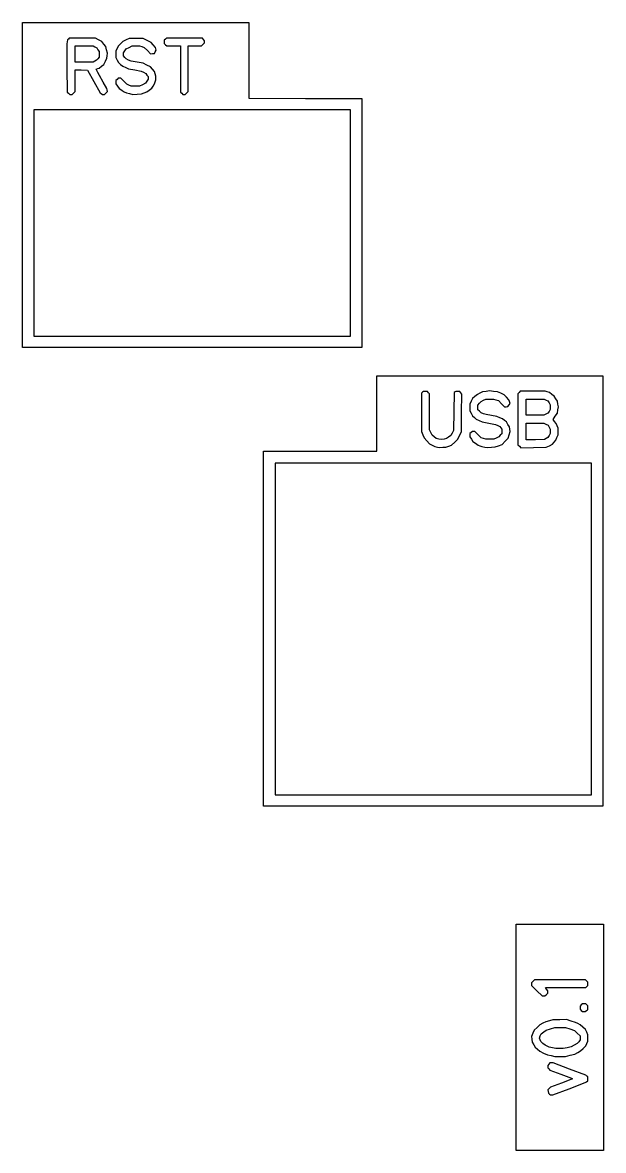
# Model space of a CAD drawing. Extents: x 0 to 70, y 0 to 50.
# Drawn here: x 49.45 to 70, y 10.12 to 50 of the extents above; entities that cross this region are included whole.
import ezdxf

# ---------------------------------------------------------------- set-up
doc = ezdxf.new("R2010")
doc.units = 0

msp = doc.modelspace()

# ---------------------------------------------------------------- linework, layer by layer
at = {"layer": 'Layer 1', "color": 7}
msp.add_lwpolyline([(49.44625, 44.251085), (49.44625, 49.997835), (53.446593, 49.997835), (57.446935, 49.997835), (57.452335, 48.659043), (57.457735, 47.320252), (59.452693, 47.314852), (61.447652, 47.309452), (61.447652, 42.906893), (61.447652, 38.504334), (55.447001, 38.504334), (49.44625, 38.504334), (49.44625, 44.251085)], close=True, dxfattribs=at)
for points in [[(51.256963, 47.509789), (51.308913, 47.561745), (51.308913, 47.944447), (51.308913, 48.327149), (51.525624, 48.321119), (51.742335, 48.315089), (51.969419, 47.913154), (52.196503, 47.51122), (52.233003, 47.48453), (52.269503, 47.457839), (52.308753, 47.457839), (52.348003, 47.457839), (52.401983, 47.511822), (52.455963, 47.565804), (52.443343, 47.616085), (52.430723, 47.666367), (52.301454, 47.895478), (52.172184, 48.124589), (52.109444, 48.235659), (52.046704, 48.346729), (52.104194, 48.368585), (52.161684, 48.390441), (52.242184, 48.454197), (52.322684, 48.517953), (52.376074, 48.628187), (52.429464, 48.738422), (52.442974, 48.82571), (52.456484, 48.912998), (52.422274, 49.030678), (52.388064, 49.148359), (52.319064, 49.238819), (52.250064, 49.329279), (52.136909, 49.388392), (52.023754, 49.447505), (51.562016, 49.447505), (51.100278, 49.447505), (51.067848, 49.415075), (51.035418, 49.382644), (51.022978, 49.314533), (51.010538, 49.246422), (51.016838, 48.392577), (51.023138, 47.538733), (51.073108, 47.498286), (51.123078, 47.457839), (51.164028, 47.457839), (51.204978, 47.457839), (51.256963, 47.509789)], [(51.308913, 48.886585), (51.308913, 49.172335), (51.627464, 49.172335), (51.946015, 49.172335), (52.009405, 49.139558), (52.072785, 49.10678), (52.114105, 49.039016), (52.155425, 48.971252), (52.155504, 48.873565), (52.155583, 48.775878), (52.111383, 48.719684), (52.067183, 48.66349), (52.006603, 48.632163), (51.946023, 48.600836), (51.627472, 48.600836), (51.308921, 48.600836), (51.308913, 48.886585)], [(53.746973, 47.513942), (53.838333, 47.549659), (53.927453, 47.612569), (54.016573, 47.675479), (54.066723, 47.751866), (54.116873, 47.828253), (54.141643, 47.900203), (54.166413, 47.972153), (54.166413, 48.03533), (54.166413, 48.098507), (54.141843, 48.180498), (54.117273, 48.262489), (54.045703, 48.346106), (53.974133, 48.429723), (53.84273, 48.493887), (53.711327, 48.558051), (53.49966, 48.592932), (53.287994, 48.627813), (53.197564, 48.669793), (53.107134, 48.711773), (53.065274, 48.764991), (53.023414, 48.818209), (53.023493, 48.873563), (53.023572, 48.928917), (53.066222, 48.998864), (53.108872, 49.068811), (53.219605, 49.120365), (53.330339, 49.17192), (53.454883, 49.172127), (53.579427, 49.172334), (53.666547, 49.146689), (53.753667, 49.121043), (53.863447, 49.007664), (53.973226, 48.894284), (54.042706, 48.901014), (54.112186, 48.907744), (54.142556, 48.962127), (54.172926, 49.016511), (54.159866, 49.068528), (54.146806, 49.120546), (54.071056, 49.209048), (53.995306, 49.297549), (53.853765, 49.36723), (53.712223, 49.436911), (53.468361, 49.436911), (53.2245, 49.436911), (53.108083, 49.381606), (52.991666, 49.326302), (52.909506, 49.244023), (52.827346, 49.161744), (52.788266, 49.077077), (52.749186, 48.99241), (52.748721, 48.877385), (52.748257, 48.762359), (52.792257, 48.671469), (52.836257, 48.580579), (52.917577, 48.516174), (52.998897, 48.451769), (53.096147, 48.408752), (53.193397, 48.365735), (53.419379, 48.322897), (53.64536, 48.280059), (53.72398, 48.23995), (53.8026, 48.199841), (53.84693, 48.143479), (53.89126, 48.087117), (53.89126, 48.040185), (53.89126, 47.993253), (53.8436, 47.921331), (53.79594, 47.849409), (53.692769, 47.798256), (53.589598, 47.747103), (53.4388, 47.747578), (53.288002, 47.748053), (53.209292, 47.781499), (53.130582, 47.814945), (53.026723, 47.922135), (52.922863, 48.029326), (52.877893, 48.029326), (52.832923, 48.029326), (52.790593, 47.986993), (52.748263, 47.94466), (52.748851, 47.886452), (52.74944, 47.828244), (52.8096, 47.748787), (52.86976, 47.66933), (52.92013, 47.630071), (52.97051, 47.590812), (53.04459, 47.551907), (53.11867, 47.513002), (53.235087, 47.485844), (53.351504, 47.458686), (53.503563, 47.468456), (53.655623, 47.478226), (53.746973, 47.513942)], [(55.257459, 47.509792), (55.309409, 47.561747), (55.309409, 48.36704), (55.309409, 49.172335), (55.543205, 49.172335), (55.777, 49.172335), (55.82895, 49.22429), (55.8809, 49.276244), (55.8809, 49.31483), (55.8809, 49.353416), (55.84795, 49.400459), (55.815, 49.447502), (55.177575, 49.447502), (54.54015, 49.447502), (54.50144, 49.412471), (54.46273, 49.377441), (54.46273, 49.317221), (54.46273, 49.257002), (54.50506, 49.214669), (54.54739, 49.172335), (54.790807, 49.172335), (55.034224, 49.172335), (55.034224, 48.357419), (55.034224, 47.542502), (55.076554, 47.500169), (55.118884, 47.457836), (55.162184, 47.457836), (55.205484, 47.457836), (55.257459, 47.509792)], [(61.045584, 42.907001), (61.045584, 46.907502), (55.447001, 46.907502), (49.848417, 46.907502), (49.848417, 42.907001), (49.848417, 38.906501), (55.447001, 38.906501), (61.045584, 38.906501), (61.045584, 42.907001)], [(57.976417, 28.566584), (57.976417, 34.842501), (59.976667, 34.842501), (61.976918, 34.842501), (61.976918, 36.176001), (61.976918, 37.509501), (65.977418, 37.509501), (69.977918, 37.509501), (69.977918, 29.900084), (69.977918, 22.290666), (63.977168, 22.290666), (57.976417, 22.290666), (57.976417, 28.566584)], [(64.523325, 35.024269), (64.624254, 35.058659), (64.736634, 35.161368), (64.849015, 35.264078), (64.910505, 35.397248), (64.971995, 35.530417), (64.978695, 36.193498), (64.985395, 36.856578), (64.951785, 36.907868), (64.918175, 36.959158), (64.849875, 36.958833), (64.781575, 36.958509), (64.749825, 36.938469), (64.718075, 36.918429), (64.707495, 36.245581), (64.696915, 35.572734), (64.645555, 35.483064), (64.594195, 35.393394), (64.518515, 35.340944), (64.442835, 35.288494), (64.358205, 35.270604), (64.273575, 35.252704), (64.178695, 35.270114), (64.083815, 35.287524), (64.009355, 35.346684), (63.934895, 35.405834), (63.887265, 35.499054), (63.839645, 35.592274), (63.839645, 36.228663), (63.839645, 36.865051), (63.806695, 36.912091), (63.773745, 36.959131), (63.702375, 36.959131), (63.631005, 36.959131), (63.597745, 36.925871), (63.564485, 36.892611), (63.564485, 36.217583), (63.564485, 35.542556), (63.607845, 35.426652), (63.651215, 35.310748), (63.750725, 35.206002), (63.850235, 35.101257), (63.942175, 35.055087), (64.034115, 35.008917), (64.122085, 34.990377), (64.210055, 34.971837), (64.316252, 34.980837), (64.42245, 34.989837), (64.523325, 35.024269)], [(66.290046, 35.036959), (66.410022, 35.081849), (66.520404, 35.19223), (66.630786, 35.302612), (66.665106, 35.420673), (66.699426, 35.538735), (66.685306, 35.619245), (66.671186, 35.699755), (66.620166, 35.788995), (66.569146, 35.878235), (66.500806, 35.930365), (66.432466, 35.982495), (66.329004, 36.026845), (66.225542, 36.071195), (66.036945, 36.103745), (65.848348, 36.136295), (65.759728, 36.167565), (65.671108, 36.198835), (65.612598, 36.254885), (65.554088, 36.310945), (65.554088, 36.390025), (65.554088, 36.469105), (65.611418, 36.537245), (65.668748, 36.605385), (65.754288, 36.644245), (65.839828, 36.683105), (65.974956, 36.68357), (66.110084, 36.684035), (66.197204, 36.658215), (66.284324, 36.632395), (66.392948, 36.518984), (66.501572, 36.405574), (66.560192, 36.412474), (66.618812, 36.419374), (66.661072, 36.476234), (66.703332, 36.533094), (66.676402, 36.598104), (66.649472, 36.663114), (66.565442, 36.749704), (66.481412, 36.836294), (66.363664, 36.890204), (66.245915, 36.944114), (66.108795, 36.958304), (65.971676, 36.972494), (65.848107, 36.955594), (65.724538, 36.938694), (65.631138, 36.894794), (65.537738, 36.850894), (65.452518, 36.777954), (65.367298, 36.705014), (65.319698, 36.606694), (65.272098, 36.508374), (65.27132, 36.389796), (65.270543, 36.271218), (65.316133, 36.183918), (65.361723, 36.096618), (65.431443, 36.037758), (65.501163, 35.978898), (65.606996, 35.929698), (65.712829, 35.880488), (65.829246, 35.858678), (65.945663, 35.836868), (66.062079, 35.813408), (66.178496, 35.789948), (66.256476, 35.750398), (66.334456, 35.710858), (66.367606, 35.663528), (66.400756, 35.616198), (66.400756, 35.539328), (66.400756, 35.462458), (66.347926, 35.405458), (66.295096, 35.348458), (66.205046, 35.307588), (66.114996, 35.266718), (65.977413, 35.266371), (65.839829, 35.266024), (65.755439, 35.289454), (65.671049, 35.312884), (65.561478, 35.42692), (65.451908, 35.540957), (65.410088, 35.540957), (65.368268, 35.540957), (65.320948, 35.502637), (65.273628, 35.464317), (65.273628, 35.407137), (65.273628, 35.349957), (65.328508, 35.267027), (65.383388, 35.184097), (65.474028, 35.122927), (65.564668, 35.061757), (65.630458, 35.035447), (65.696248, 35.009137), (65.799789, 34.990607), (65.903329, 34.972077), (66.036697, 34.982077), (66.170065, 34.992077), (66.290046, 35.036959)], [(68.086036, 35.037532), (68.194403, 35.094422), (68.253423, 35.164252), (68.312443, 35.234082), (68.353543, 35.326582), (68.394643, 35.419092), (68.394643, 35.53916), (68.394643, 35.659228), (68.360123, 35.741848), (68.325603, 35.824468), (68.271473, 35.895428), (68.217343, 35.966398), (68.293903, 36.077554), (68.370463, 36.188711), (68.388053, 36.300013), (68.405653, 36.411314), (68.387453, 36.508764), (68.369253, 36.606214), (68.314923, 36.698914), (68.260593, 36.791624), (68.175673, 36.853144), (68.090753, 36.914664), (68.013053, 36.942214), (67.935353, 36.969764), (67.494306, 36.969764), (67.053258, 36.969764), (67.012768, 36.919794), (66.972278, 36.869824), (66.972278, 35.971623), (66.972278, 35.073423), (67.026038, 35.019663), (67.079798, 34.965903), (67.528744, 34.973303), (67.97769, 34.980703), (68.086036, 35.037532)], [(67.268584, 36.398254), (67.268584, 36.684004), (67.587136, 36.684004), (67.905687, 36.684004), (67.969067, 36.651224), (68.032447, 36.618444), (68.073767, 36.550684), (68.115087, 36.482924), (68.115087, 36.398254), (68.115087, 36.313584), (68.075337, 36.248394), (68.035577, 36.183204), (67.961087, 36.147854), (67.886597, 36.112504), (67.577588, 36.112504), (67.268578, 36.112504), (67.268584, 36.398254)], [(67.268584, 35.538742), (67.268584, 35.837337), (67.581123, 35.837337), (67.893662, 35.837337), (67.965782, 35.798657), (68.037902, 35.759977), (68.076582, 35.687857), (68.115262, 35.615737), (68.115183, 35.541327), (68.115104, 35.466917), (68.073864, 35.399277), (68.032624, 35.331637), (67.974344, 35.293447), (67.916064, 35.255257), (67.592334, 35.247657), (67.268604, 35.240057), (67.268584, 35.538742)], [(69.575751, 28.556), (69.575751, 34.419167), (63.977168, 34.419167), (58.378584, 34.419167), (58.378584, 28.556), (58.378584, 22.692833), (63.977168, 22.692833), (69.575751, 22.692833), (69.575751, 28.556)], [(66.908751, 14.120376), (66.908751, 18.120876), (68.453918, 18.120876), (69.999084, 18.120876), (69.999084, 14.120376), (69.999084, 10.119875), (68.453918, 10.119875), (66.908751, 10.119875), (66.908751, 14.120376)], [(67.978627, 15.63283), (68.030577, 15.68478), (68.030577, 15.72522), (68.030577, 15.76566), (67.986707, 15.82143), (67.942837, 15.8772), (68.657082, 15.8772), (69.371326, 15.8772), (69.410036, 15.91223), (69.448746, 15.94726), (69.448746, 16.00748), (69.448746, 16.0677), (69.406416, 16.11003), (69.364086, 16.15236), (68.463541, 16.15236), (67.562995, 16.15236), (67.511045, 16.10041), (67.459095, 16.04846), (67.459095, 16.00116), (67.459095, 15.95386), (67.645591, 15.767364), (67.832086, 15.580869), (67.879386, 15.580869), (67.926686, 15.580869), (67.978627, 15.63283)], [(69.401705, 15.063493), (69.448745, 15.096443), (69.448745, 15.162373), (69.448745, 15.228293), (69.413715, 15.267003), (69.378685, 15.305713), (69.318465, 15.305713), (69.258245, 15.305713), (69.215915, 15.263383), (69.173585, 15.221053), (69.173585, 15.168133), (69.173585, 15.115213), (69.215915, 15.072883), (69.258245, 15.030553), (69.306455, 15.030553), (69.354665, 15.030553), (69.401705, 15.063493)], [(68.822523, 13.484913), (68.986236, 13.526783), (69.088761, 13.582583), (69.191286, 13.638383), (69.280566, 13.725923), (69.369846, 13.813463), (69.408826, 13.898133), (69.447806, 13.982803), (69.448271, 14.097829), (69.448736, 14.212854), (69.405346, 14.302474), (69.361956, 14.392094), (69.269866, 14.476984), (69.177776, 14.561874), (69.096046, 14.603574), (69.014306, 14.645274), (68.855812, 14.694664), (68.697318, 14.744054), (68.453902, 14.743153), (68.210485, 14.742252), (68.084389, 14.704622), (67.958293, 14.666992), (67.854037, 14.614162), (67.74978, 14.561332), (67.649034, 14.467092), (67.548288, 14.372852), (67.501238, 14.263484), (67.454188, 14.154116), (67.466468, 14.050415), (67.478748, 13.946715), (67.531598, 13.856535), (67.584448, 13.766355), (67.663988, 13.696515), (67.743528, 13.626675), (67.880947, 13.564365), (68.018365, 13.502055), (68.146172, 13.474235), (68.273979, 13.446415), (68.466385, 13.444715), (68.658791, 13.443015), (68.822523, 13.484913)], [(68.199915, 13.74797), (68.083498, 13.77418), (68.007878, 13.80704), (67.932258, 13.83991), (67.857028, 13.90596), (67.781798, 13.97201), (67.756588, 14.03286), (67.731378, 14.09371), (67.762928, 14.16923), (67.794478, 14.24475), (67.884798, 14.31017), (67.975118, 14.37559), (68.124555, 14.42158), (68.273993, 14.46757), (68.464493, 14.4679), (68.654993, 14.468229), (68.812689, 14.417289), (68.970385, 14.366349), (69.071981, 14.268429), (69.173576, 14.170499), (69.173576, 14.099819), (69.173576, 14.029129), (69.123206, 13.963089), (69.072836, 13.897049), (68.9651, 13.838409), (68.857365, 13.779769), (68.713847, 13.749359), (68.570328, 13.718949), (68.443328, 13.720349), (68.316328, 13.721749), (68.199915, 13.74797)], [(68.780603, 12.302419), (69.353501, 12.516462), (69.401131, 12.546322), (69.448751, 12.576182), (69.448751, 12.646492), (69.448751, 12.716812), (69.411711, 12.749342), (69.374671, 12.781882), (68.796932, 12.99869), (68.219194, 13.215498), (68.163214, 13.215498), (68.107234, 13.215498), (68.068914, 13.168178), (68.030594, 13.120858), (68.030594, 13.083218), (68.030594, 13.045578), (68.067634, 13.001858), (68.104674, 12.958138), (68.485674, 12.817067), (68.866674, 12.675997), (68.883044, 12.661097), (68.899414, 12.646197), (68.512629, 12.502392), (68.125844, 12.358587), (68.076614, 12.313537), (68.027384, 12.268487), (68.039854, 12.204897), (68.052324, 12.141307), (68.087834, 12.114847), (68.123344, 12.088387), (68.165524, 12.088387), (68.207704, 12.088387), (68.780603, 12.302419)]]:
    msp.add_lwpolyline(points, dxfattribs=at)

doc.saveas('drawing.dxf')
